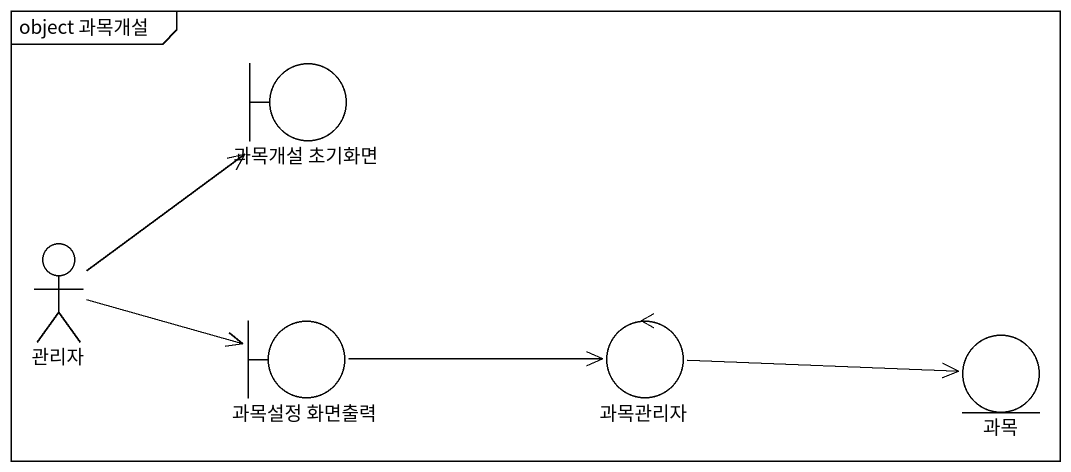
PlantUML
@startuml
mainframe object 과목개설
boundary "과목개설 초기화면" as 과목개설_초기화면
actor 관리자
boundary "과목설정 화면출력" as 과목설정_화면출력
control 과목관리자
entity 과목
관리자 -up-> 과목개설_초기화면
관리자 -right-> 과목설정_화면출력
과목설정_화면출력 -right-> 과목관리자
과목관리자 -right-> 과목
@enduml
